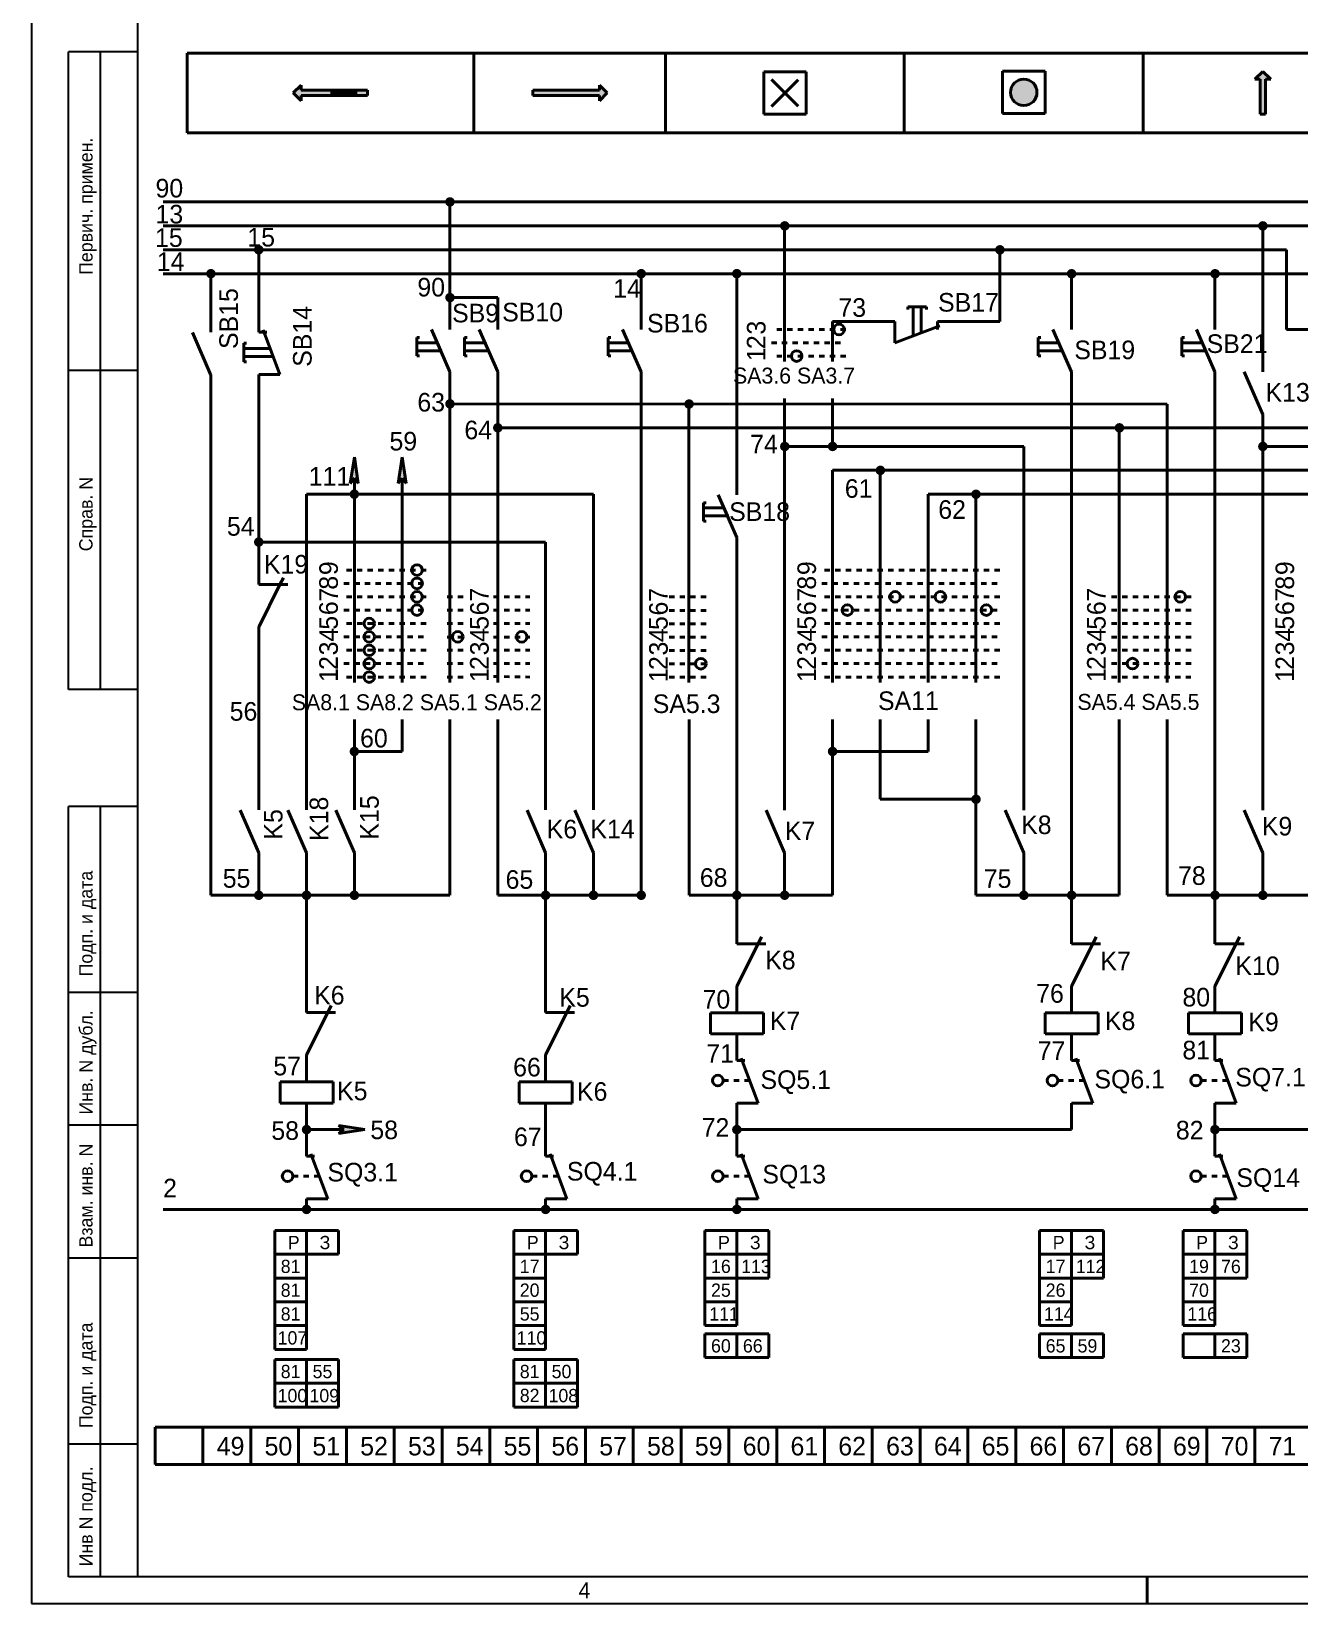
# Model space of a CAD drawing. Extents: x -8251 to 1289, y -86 to 2066.
# Drawn here: x 0 to 238.7, y 0 to 295.8 of the extents above; entities that cross this region are included whole.
import ezdxf

# ---------------------------------------------------------------- set-up
doc = ezdxf.new("R2010")
doc.units = 0
doc.linetypes.add('JIS_02_1.0', pattern=[2, 1, -1])
doc.layers.get('0').update_dxf_attribs({"linetype": 'CONTINUOUS', "lineweight": 40})
doc.layers.add('пунктир', color=4, linetype='JIS_02_1.0', lineweight=40)
doc.layers.add('Слой1', color=3, linetype='CONTINUOUS', lineweight=25)
doc.layers.add('РАМКА', color=7, linetype='CONTINUOUS')
doc.styles.get("Standard").update_dxf_attribs({"font": 'cad2win.shx', "height": 3.5})

msp = doc.modelspace()

# ---------------------------------------------------------------- hatches: boundary and pattern name
for points in [[(231.8, 288.3), (230.3, 286.8), (231.3, 286.8), (231.3, 280.25), (232.3, 280.25), (232.3, 286.8), (233.3, 286.8)], [(49.29, 284.23), (50.79, 282.73), (50.79, 283.73), (63.29, 283.73), (63.29, 284.73), (50.79, 284.73), (50.79, 285.73)], [(108.41, 284.23), (106.91, 285.73), (106.91, 284.73), (94.41, 284.73), (94.41, 283.73), (106.91, 283.73), (106.91, 282.73)], [(57.79, 89.96), (62.79, 89.18), (57.79, 88.45), (58.79, 89.18)]]:
    msp.add_hatch(color=256).paths.add_polyline_path(points)
h = msp.add_hatch(color=256)
edge = h.paths.add_edge_path()
edge.add_arc((186.8, 284.35), 2.49, 0, 360)
h = msp.add_hatch(color=256)
edge = h.paths.add_edge_path()
edge.add_arc((78.79, 263.73), 0.9, 0, 360)
h = msp.add_hatch(color=256)
edge = h.paths.add_edge_path()
edge.add_arc((141.81, 259.22), 0.9, 0, 360)
h = msp.add_hatch(color=256)
edge = h.paths.add_edge_path()
edge.add_arc((231.81, 259.22), 0.9, 0, 360)
h = msp.add_hatch(color=256)
edge = h.paths.add_edge_path()
edge.add_arc((42.79, 254.73), 0.9, 0, 360)
h = msp.add_hatch(color=256)
edge = h.paths.add_edge_path()
edge.add_arc((182.31, 254.72), 0.9, 0, 360)
h = msp.add_hatch(color=256)
edge = h.paths.add_edge_path()
edge.add_arc((33.79, 250.23), 0.9, 0, 360)
h = msp.add_hatch(color=256)
edge = h.paths.add_edge_path()
edge.add_arc((114.79, 250.23), 0.9, 0, 360)
h = msp.add_hatch(color=256)
edge = h.paths.add_edge_path()
edge.add_arc((132.79, 250.23), 0.9, 0, 360)
h = msp.add_hatch(color=256)
edge = h.paths.add_edge_path()
edge.add_arc((195.81, 250.22), 0.9, 0, 360)
h = msp.add_hatch(color=256)
edge = h.paths.add_edge_path()
edge.add_arc((222.81, 250.22), 0.9, 0, 360)
h = msp.add_hatch(color=256)
edge = h.paths.add_edge_path()
edge.add_arc((78.79, 245.73), 0.9, 0, 360)
h = msp.add_hatch(color=256)
edge = h.paths.add_edge_path()
edge.add_arc((78.79, 225.73), 0.9, 0, 360)
h = msp.add_hatch(color=256)
edge = h.paths.add_edge_path()
edge.add_arc((123.79, 225.7), 0.9, 0, 360)
h = msp.add_hatch(color=256)
edge = h.paths.add_edge_path()
edge.add_arc((87.79, 221.23), 0.9, 0, 360)
h = msp.add_hatch(color=256)
edge = h.paths.add_edge_path()
edge.add_arc((204.81, 221.22), 0.9, 0, 360)
h = msp.add_hatch(color=256)
edge = h.paths.add_edge_path()
edge.add_arc((141.81, 217.72), 0.9, 0, 360)
h = msp.add_hatch(color=256)
edge = h.paths.add_edge_path()
edge.add_arc((150.81, 217.72), 0.9, 0, 360)
h = msp.add_hatch(color=256)
edge = h.paths.add_edge_path()
edge.add_arc((231.81, 217.72), 0.9, 0, 360)
h = msp.add_hatch(color=256)
h.paths.add_polyline_path([(69.01, 210.73), (69.79, 215.73), (70.52, 210.73), (69.79, 211.73)])
h.paths.add_polyline_path([(60.01, 210.73), (60.79, 215.73), (61.52, 210.73), (60.79, 211.73)])
h = msp.add_hatch(color=256)
edge = h.paths.add_edge_path()
edge.add_arc((159.81, 213.22), 0.9, 0, 360)
h = msp.add_hatch(color=256)
edge = h.paths.add_edge_path()
edge.add_arc((60.79, 208.73), 0.9, 0, 360)
h = msp.add_hatch(color=256)
edge = h.paths.add_edge_path()
edge.add_arc((177.81, 208.72), 0.9, 0, 360)
h = msp.add_hatch(color=256)
edge = h.paths.add_edge_path()
edge.add_arc((42.79, 199.73), 0.9, 0, 360)
h = msp.add_hatch(color=256)
edge = h.paths.add_edge_path()
edge.add_arc((60.79, 160.33), 0.9, 0, 360)
h = msp.add_hatch(color=256)
edge = h.paths.add_edge_path()
edge.add_arc((150.81, 160.33), 0.9, 0, 360)
h = msp.add_hatch(color=256)
edge = h.paths.add_edge_path()
edge.add_arc((177.81, 151.33), 0.9, 0, 360)
h = msp.add_hatch(color=256)
edge = h.paths.add_edge_path()
edge.add_arc((42.79, 133.27), 0.9, 0, 360)
h = msp.add_hatch(color=256)
edge = h.paths.add_edge_path()
edge.add_arc((51.79, 133.27), 0.9, 0, 360)
h = msp.add_hatch(color=256)
edge = h.paths.add_edge_path()
edge.add_arc((60.79, 133.27), 0.9, 0, 360)
h = msp.add_hatch(color=256)
edge = h.paths.add_edge_path()
edge.add_arc((96.79, 133.27), 0.9, 0, 360)
h = msp.add_hatch(color=256)
edge = h.paths.add_edge_path()
edge.add_arc((105.79, 133.27), 0.9, 0, 360)
h = msp.add_hatch(color=256)
edge = h.paths.add_edge_path()
edge.add_arc((114.79, 133.27), 0.9, 0, 360)
h = msp.add_hatch(color=256)
edge = h.paths.add_edge_path()
edge.add_arc((132.79, 133.27), 0.9, 0, 360)
h = msp.add_hatch(color=256)
edge = h.paths.add_edge_path()
edge.add_arc((141.79, 133.27), 0.9, 0, 360)
h = msp.add_hatch(color=256)
edge = h.paths.add_edge_path()
edge.add_arc((186.81, 133.27), 0.9, 0, 360)
h = msp.add_hatch(color=256)
edge = h.paths.add_edge_path()
edge.add_arc((195.81, 133.27), 0.9, 0, 360)
h = msp.add_hatch(color=256)
edge = h.paths.add_edge_path()
edge.add_arc((222.81, 133.27), 0.9, 0, 360)
h = msp.add_hatch(color=256)
edge = h.paths.add_edge_path()
edge.add_arc((231.81, 133.27), 0.9, 0, 360)
h = msp.add_hatch(color=256)
edge = h.paths.add_edge_path()
edge.add_arc((51.79, 89.18), 0.9, 0, 360)
h = msp.add_hatch(color=256)
edge = h.paths.add_edge_path()
edge.add_arc((132.79, 89.18), 0.9, 0, 360)
h = msp.add_hatch(color=256)
edge = h.paths.add_edge_path()
edge.add_arc((222.79, 89.18), 0.9, 0, 360)
h = msp.add_hatch(color=256)
edge = h.paths.add_edge_path()
edge.add_arc((51.79, 74.16), 0.9, 0, 360)
h = msp.add_hatch(color=256)
edge = h.paths.add_edge_path()
edge.add_arc((96.79, 74.16), 0.9, 0, 360)
h = msp.add_hatch(color=256)
edge = h.paths.add_edge_path()
edge.add_arc((132.79, 74.16), 0.9, 0, 360)
h = msp.add_hatch(color=256)
edge = h.paths.add_edge_path()
edge.add_arc((222.79, 74.16), 0.9, 0, 360)

# ---------------------------------------------------------------- linework, layer by layer
for p, q in [((29.29, 276.73), (29.29, 291.73)), ((29.29, 291.73), (524.43, 291.73)), ((83.29, 276.73), (83.29, 291.73)), ((119.38, 276.73), (119.38, 291.73)), ((164.29, 276.73), (164.29, 291.73)), ((209.29, 276.73), (209.29, 291.73)), ((145.84, 288.23), (137.84, 288.23)), ((137.84, 288.23), (137.84, 280.23)), ((145.84, 280.23), (145.84, 288.23)), ((190.8, 288.35), (182.8, 288.35)), ((182.8, 288.35), (182.8, 280.35)), ((182.8, 288.35), (184.28, 288.35)), ((190.8, 280.35), (190.8, 288.35)), ((231.8, 288.3), (230.3, 286.8)), ((231.8, 288.3), (233.3, 286.8)), ((49.29, 284.23), (50.79, 285.73)), ((49.29, 284.23), (50.79, 282.73)), ((50.79, 285.73), (50.79, 284.73)), ((63.29, 284.73), (50.79, 284.73)), ((56.29, 284.23), (61.29, 284.23)), ((63.29, 283.73), (63.29, 284.73)), ((106.91, 284.73), (94.41, 284.73)), ((94.41, 284.73), (94.41, 283.73)), ((106.91, 284.73), (106.91, 285.73)), ((108.41, 284.23), (106.91, 285.73)), ((108.41, 284.23), (106.91, 282.73)), ((139.32, 286.74), (144.34, 281.73)), ((139.32, 281.71), (144.34, 286.73)), ((231.3, 286.8), (230.3, 286.8)), ((231.3, 286.8), (231.3, 280.25)), ((232.3, 280.25), (232.3, 286.8)), ((233.3, 286.8), (232.3, 286.8)), ((50.79, 283.73), (63.29, 283.73)), ((50.79, 283.73), (50.79, 282.73)), ((94.41, 283.73), (106.91, 283.73)), ((106.91, 282.73), (106.91, 283.73)), ((137.84, 280.23), (145.84, 280.23)), ((182.8, 280.35), (190.8, 280.35)), ((231.3, 280.25), (232.3, 280.25)), ((119.38, 276.73), (29.29, 276.73)), ((119.38, 276.73), (164.29, 276.73)), ((164.29, 276.73), (209.29, 276.73)), ((209.29, 276.73), (254.29, 276.73)), ((78.79, 263.73), (24.79, 263.73)), ((78.79, 239.73), (78.79, 263.73)), ((78.79, 263.73), (366.79, 263.73)), ((24.79, 259.75), (24.79, 259.75)), ((231.79, 259.23), (24.79, 259.23)), ((141.79, 233.73), (141.79, 259.23)), ((231.79, 259.23), (231.79, 231.73)), ((231.79, 259.23), (357.79, 259.23)), ((24.79, 254.73), (236.29, 254.73)), ((42.79, 239.23), (42.79, 254.73)), ((182.29, 241.23), (182.29, 254.73)), ((236.29, 254.73), (236.29, 239.73)), ((24.79, 250.23), (33.79, 250.23)), ((33.79, 250.23), (42.79, 250.23)), ((33.79, 250.23), (33.79, 239.23)), ((303.79, 250.23), (42.79, 250.23)), ((114.79, 250.23), (114.79, 239.73)), ((132.79, 208.62), (132.79, 250.23)), ((195.79, 239.73), (195.79, 250.23)), ((195.79, 250.23), (222.79, 250.23)), ((222.79, 239.73), (222.79, 250.23)), ((87.79, 245.73), (78.79, 245.73)), ((87.79, 239.73), (87.79, 245.73)), ((165.96, 244.01), (164.96, 244.01)), ((164.96, 244.01), (164.96, 243.51)), ((165.96, 238.51), (165.96, 244.01)), ((165.96, 244.01), (167.46, 244.01)), ((167.46, 244.01), (167.46, 239.07)), ((167.46, 244.01), (168.46, 244.01)), ((168.46, 244.01), (168.46, 243.51)), ((43.62, 239.69), (46.79, 231.23)), ((78.79, 231.73), (75.29, 239.73)), ((75.29, 239.73), (77.04, 235.74)), ((87.79, 231.73), (84.29, 239.73)), ((84.29, 239.73), (86.04, 235.74)), ((114.79, 231.73), (111.29, 239.73)), ((111.29, 239.73), (113.04, 235.74)), ((150.79, 241.23), (162.54, 241.23)), ((150.79, 241.23), (150.79, 233.73)), ((162.54, 241.23), (162.54, 237.23)), ((171.01, 240.4), (162.54, 237.23)), ((170.54, 241.23), (182.29, 241.23)), ((170.54, 241.23), (170.54, 239.73)), ((170.54, 241.23), (170.54, 241.23)), ((195.79, 231.73), (192.29, 239.73)), ((192.29, 239.73), (194.04, 235.74)), ((222.79, 231.73), (219.29, 239.73)), ((236.29, 239.73), (240.29, 239.73)), ((33.79, 231.16), (30.29, 239.16)), ((40.01, 236.14), (40.01, 237.14)), ((40.01, 237.14), (40.51, 237.14)), ((42.79, 239.23), (44.29, 239.23)), ((72.54, 237.24), (72.54, 238.24)), ((72.54, 238.24), (73.04, 238.24)), ((72.54, 235.74), (72.54, 237.24)), ((72.54, 237.24), (76.38, 237.24)), ((81.54, 237.24), (81.54, 238.24)), ((81.54, 238.24), (82.04, 238.24)), ((81.54, 235.74), (81.54, 237.24)), ((81.54, 237.24), (85.38, 237.24)), ((108.54, 237.24), (108.54, 238.24)), ((108.54, 238.24), (109.04, 238.24)), ((108.54, 235.74), (108.54, 237.24)), ((108.54, 237.24), (112.38, 237.24)), ((165.96, 238.41), (165.96, 238.41)), ((189.54, 237.24), (189.54, 238.24)), ((189.54, 238.24), (190.04, 238.24)), ((189.54, 235.74), (189.54, 237.24)), ((189.54, 237.24), (193.38, 237.24)), ((216.54, 237.24), (216.54, 238.24)), ((216.54, 238.24), (217.04, 238.24)), ((216.54, 235.74), (216.54, 237.24)), ((216.54, 237.24), (220.38, 237.24)), ((40.01, 234.64), (40.01, 236.14)), ((40.01, 236.14), (44.95, 236.14)), ((45.51, 234.64), (40.01, 234.64)), ((40.01, 234.64), (40.01, 233.64)), ((45.61, 234.64), (45.61, 234.64)), ((77.04, 235.74), (72.54, 235.74)), ((72.54, 235.74), (72.54, 234.74)), ((72.54, 234.74), (73.04, 234.74)), ((77.04, 235.74), (77.04, 235.74)), ((86.04, 235.74), (81.54, 235.74)), ((81.54, 235.74), (81.54, 234.74)), ((81.54, 234.74), (82.04, 234.74)), ((86.04, 235.74), (86.04, 235.74)), ((113.04, 235.74), (108.54, 235.74)), ((108.54, 235.74), (108.54, 234.74)), ((108.54, 234.74), (109.04, 234.74)), ((113.04, 235.74), (113.04, 235.74)), ((194.04, 235.74), (189.54, 235.74)), ((189.54, 235.74), (189.54, 234.74)), ((189.54, 234.74), (190.04, 234.74)), ((194.04, 235.74), (194.04, 235.74)), ((221.04, 235.74), (216.54, 235.74)), ((216.54, 235.74), (216.54, 234.74)), ((216.54, 234.74), (217.04, 234.74)), ((221.04, 235.74), (221.04, 235.74)), ((33.79, 223.16), (33.79, 231.16)), ((40.01, 233.64), (40.51, 233.64)), ((42.79, 231.23), (42.79, 199.73)), ((42.79, 231.23), (46.79, 231.23)), ((78.79, 231.73), (78.79, 225.73)), ((87.79, 231.73), (87.79, 225.73)), ((114.79, 141.27), (114.79, 231.73)), ((195.79, 133.27), (195.79, 231.73)), ((222.79, 133.27), (222.79, 231.73)), ((231.79, 223.73), (228.29, 231.73)), ((78.79, 173.33), (78.79, 225.73)), ((78.79, 225.73), (213.81, 225.7)), ((87.79, 213.23), (87.79, 225.73)), ((123.78, 213.2), (123.78, 225.7)), ((141.79, 149.27), (141.79, 226.73)), ((150.79, 217.73), (150.79, 226.73)), ((213.81, 225.7), (213.8, 173.33)), ((33.79, 223.16), (33.79, 143.27)), ((231.79, 149.27), (231.79, 223.73)), ((87.79, 221.23), (285.79, 221.23)), ((87.79, 221.23), (87.79, 213.23)), ((87.79, 221.23), (87.79, 208.73)), ((87.79, 213.23), (87.79, 221.23)), ((123.78, 221.2), (123.78, 208.7)), ((204.79, 173.33), (204.79, 221.23)), ((141.79, 213.23), (141.79, 217.73)), ((141.79, 217.73), (186.79, 217.73)), ((186.79, 217.73), (186.79, 149.27)), ((231.79, 217.73), (276.79, 217.73)), ((60.01, 210.73), (60.79, 215.73)), ((60.79, 215.73), (61.52, 210.73)), ((69.01, 210.73), (69.79, 215.73)), ((69.79, 215.73), (70.52, 210.73)), ((150.79, 173.33), (150.79, 213.23)), ((150.79, 213.23), (159.79, 213.23)), ((159.79, 173.33), (159.79, 213.23)), ((159.79, 213.23), (267.79, 213.23)), ((60.79, 211.73), (60.01, 210.73)), ((60.79, 173.33), (60.79, 211.73)), ((61.52, 210.73), (60.79, 211.73)), ((69.79, 211.73), (69.01, 210.73)), ((69.79, 173.33), (69.79, 211.73)), ((70.52, 210.73), (69.79, 211.73)), ((51.79, 160.33), (51.79, 208.73)), ((105.79, 208.73), (51.79, 208.73)), ((51.79, 208.73), (51.79, 199.73)), ((87.79, 173.33), (87.79, 208.73)), ((105.79, 160.33), (105.79, 208.73)), ((123.78, 173.3), (123.78, 208.7)), ((126.54, 206.14), (126.54, 207.14)), ((126.54, 207.14), (127.04, 207.14)), ((132.79, 200.62), (129.29, 208.62)), ((129.29, 208.62), (131.04, 204.64)), ((168.79, 173.33), (168.79, 208.73)), ((249.79, 208.73), (168.79, 208.73)), ((177.79, 173.33), (177.79, 208.73)), ((126.54, 204.64), (126.54, 206.14)), ((126.54, 206.14), (130.38, 206.14)), ((131.04, 204.64), (126.54, 204.64)), ((126.54, 204.64), (126.54, 203.64)), ((131.04, 204.64), (131.04, 204.64)), ((126.54, 203.64), (127.04, 203.64)), ((96.79, 199.73), (42.79, 199.73)), ((42.79, 191.73), (42.79, 199.73)), ((78.79, 199.73), (82.34, 199.73)), ((96.79, 199.73), (96.79, 154.83)), ((132.79, 133.27), (132.79, 200.62)), ((46.79, 191.73), (47.44, 193.03)), ((42.79, 191.73), (46.79, 191.73)), ((42.79, 183.73), (46.79, 191.73)), ((46.79, 191.73), (48.26, 191.73)), ((42.79, 183.73), (42.79, 160.33)), ((60.79, 160.33), (60.79, 166.33)), ((69.79, 160.33), (69.79, 166.33)), ((78.79, 166.33), (78.79, 133.27)), ((87.79, 166.33), (87.79, 133.27)), ((123.79, 133.27), (123.79, 166.33)), ((150.79, 160.33), (150.79, 166.33)), ((159.79, 166.33), (159.79, 160.33)), ((168.79, 160.33), (168.79, 166.33)), ((177.79, 133.27), (177.79, 166.33)), ((204.79, 133.27), (204.79, 166.33)), ((213.79, 133.27), (213.8, 166.33)), ((42.79, 160.33), (42.79, 149.33)), ((51.79, 160.33), (51.79, 149.33)), ((60.79, 160.33), (60.79, 149.33)), ((60.79, 160.33), (69.79, 160.33)), ((96.79, 160.33), (96.79, 149.33)), ((105.79, 160.33), (105.79, 149.33)), ((150.79, 133.27), (150.79, 160.33)), ((150.79, 160.33), (159.79, 160.33)), ((159.79, 160.33), (168.79, 160.33)), ((159.79, 160.33), (159.79, 151.33)), ((159.79, 151.33), (177.79, 151.33)), ((42.79, 141.27), (39.29, 149.27)), ((51.79, 141.27), (48.29, 149.27)), ((60.79, 141.27), (57.29, 149.27)), ((96.79, 141.27), (93.29, 149.27)), ((105.79, 141.27), (102.29, 149.27)), ((141.79, 141.27), (138.29, 149.27)), ((186.79, 141.27), (183.29, 149.27)), ((231.79, 141.27), (228.29, 149.27)), ((33.79, 143.27), (33.79, 133.27)), ((42.79, 133.27), (42.79, 141.27)), ((51.79, 133.27), (51.79, 141.27)), ((60.79, 133.27), (60.79, 141.27)), ((96.79, 133.27), (96.79, 141.27)), ((105.79, 133.27), (105.79, 141.27)), ((114.79, 133.27), (114.79, 141.27)), ((141.79, 133.27), (141.79, 141.27)), ((186.79, 133.27), (186.79, 141.27)), ((231.79, 133.27), (231.79, 141.27)), ((33.79, 133.27), (42.79, 133.27)), ((42.79, 133.27), (51.79, 133.27)), ((51.79, 133.27), (60.79, 133.27)), ((51.79, 133.27), (51.79, 111.22)), ((60.79, 133.27), (78.79, 133.27)), ((87.79, 133.27), (96.79, 133.27)), ((96.79, 133.27), (105.79, 133.27)), ((96.79, 133.27), (96.79, 111.22)), ((105.79, 133.27), (114.79, 133.27)), ((123.79, 133.27), (132.79, 133.27)), ((132.79, 133.27), (141.79, 133.27)), ((132.79, 133.27), (132.79, 124.14)), ((141.79, 133.27), (150.79, 133.27)), ((177.79, 133.27), (186.79, 133.27)), ((186.79, 133.27), (195.79, 133.27)), ((195.79, 133.27), (204.79, 133.27)), ((195.79, 133.27), (195.79, 124.14)), ((222.79, 133.27), (213.79, 133.27)), ((222.79, 133.27), (231.79, 133.27)), ((222.79, 133.27), (222.79, 124.14)), ((231.79, 133.27), (240.79, 133.27)), ((136.79, 124.14), (137.44, 125.44)), ((199.79, 124.14), (200.44, 125.44)), ((226.79, 124.14), (227.44, 125.44)), ((132.79, 124.14), (136.79, 124.14)), ((132.79, 116.14), (136.79, 124.14)), ((136.79, 124.14), (138.26, 124.14)), ((195.79, 124.14), (199.79, 124.14)), ((195.79, 116.14), (199.79, 124.14)), ((199.79, 124.14), (201.26, 124.14)), ((222.79, 124.14), (226.79, 124.14)), ((222.79, 116.14), (226.79, 124.14)), ((226.79, 124.14), (228.26, 124.14)), ((132.79, 111.14), (132.79, 116.14)), ((195.79, 111.14), (195.79, 116.14)), ((222.79, 111.14), (222.79, 116.14)), ((55.79, 111.22), (56.44, 112.53)), ((100.79, 111.22), (101.44, 112.53)), ((51.79, 111.22), (55.79, 111.22)), ((51.79, 103.22), (55.79, 111.22)), ((55.79, 111.22), (57.26, 111.22)), ((96.79, 111.22), (100.79, 111.22)), ((96.79, 103.22), (100.79, 111.22)), ((100.79, 111.22), (102.26, 111.22)), ((137.78, 111.14), (127.81, 111.14)), ((127.81, 111.14), (127.81, 107.18)), ((137.78, 107.18), (137.78, 111.14)), ((200.78, 111.14), (190.81, 111.14)), ((190.81, 111.14), (190.81, 107.18)), ((200.78, 107.18), (200.78, 111.14)), ((227.78, 111.14), (217.81, 111.14)), ((217.81, 111.14), (217.81, 107.18)), ((227.78, 107.18), (227.78, 111.14)), ((137.78, 107.18), (127.81, 107.18)), ((132.79, 107.18), (132.79, 102.18)), ((200.78, 107.18), (190.81, 107.18)), ((195.79, 107.18), (195.79, 102.18)), ((227.78, 107.18), (217.81, 107.18)), ((222.79, 107.18), (222.79, 102.18)), ((51.79, 103.22), (51.79, 98.14)), ((96.79, 103.22), (96.79, 98.14)), ((132.79, 102.18), (134.29, 102.18)), ((136.79, 94.18), (133.62, 102.65)), ((195.79, 102.18), (197.29, 102.18)), ((199.79, 94.18), (196.62, 102.65)), ((222.79, 102.18), (224.29, 102.18)), ((226.79, 94.18), (223.62, 102.65)), ((56.78, 98.14), (46.81, 98.14)), ((46.81, 98.14), (46.81, 94.18)), ((56.78, 94.18), (56.78, 98.14)), ((101.78, 98.14), (91.81, 98.14)), ((91.81, 98.14), (91.81, 94.18)), ((101.78, 94.18), (101.78, 98.14)), ((131.2, 98.41), (130.2, 98.41)), ((133.2, 98.41), (132.2, 98.41)), ((135.2, 98.41), (134.2, 98.41)), ((135.39, 98.19), (135.39, 98.19)), ((194.2, 98.41), (193.2, 98.41)), ((196.2, 98.41), (195.2, 98.41)), ((198.2, 98.41), (197.2, 98.41)), ((198.39, 98.19), (198.39, 98.19)), ((221.2, 98.41), (220.2, 98.41)), ((223.2, 98.41), (222.2, 98.41)), ((225.2, 98.41), (224.2, 98.41)), ((225.39, 98.19), (225.39, 98.19)), ((56.78, 94.18), (46.81, 94.18)), ((51.79, 84.18), (51.79, 94.18)), ((101.78, 94.18), (91.81, 94.18)), ((96.79, 84.18), (96.79, 94.18)), ((132.79, 94.18), (136.79, 94.18)), ((132.79, 94.18), (132.79, 84.18)), ((195.79, 94.18), (199.79, 94.18)), ((195.79, 94.18), (195.79, 89.18)), ((222.79, 94.18), (226.79, 94.18)), ((222.79, 94.18), (222.79, 89.18)), ((51.79, 89.18), (58.79, 89.18)), ((58.79, 89.18), (57.79, 89.96)), ((57.79, 89.96), (62.79, 89.18)), ((57.79, 88.45), (58.79, 89.18)), ((62.79, 89.18), (57.79, 88.45)), ((132.79, 89.18), (195.79, 89.18)), ((285.79, 89.18), (222.79, 89.18)), ((222.79, 84.18), (222.79, 89.18)), ((51.79, 84.18), (53.29, 84.18)), ((55.79, 76.18), (52.62, 84.65)), ((96.79, 84.18), (98.29, 84.18)), ((100.79, 76.18), (97.62, 84.65)), ((132.79, 84.18), (134.29, 84.18)), ((136.79, 76.18), (133.62, 84.65)), ((222.79, 84.18), (224.29, 84.18)), ((226.79, 76.18), (223.62, 84.65)), ((50.2, 80.41), (49.2, 80.41)), ((52.2, 80.41), (51.2, 80.41)), ((54.2, 80.41), (53.2, 80.41)), ((54.39, 80.19), (54.39, 80.19)), ((95.2, 80.41), (94.2, 80.41)), ((97.2, 80.41), (96.2, 80.41)), ((99.2, 80.41), (98.2, 80.41)), ((99.39, 80.19), (99.39, 80.19)), ((131.2, 80.41), (130.2, 80.41)), ((133.2, 80.41), (132.2, 80.41)), ((135.2, 80.41), (134.2, 80.41)), ((135.39, 80.19), (135.39, 80.19)), ((221.2, 80.41), (220.2, 80.41)), ((223.2, 80.41), (222.2, 80.41)), ((225.2, 80.41), (224.2, 80.41)), ((225.39, 80.19), (225.39, 80.19)), ((366.79, 74.16), (24.79, 74.16)), ((51.79, 76.18), (55.79, 76.18)), ((51.79, 76.18), (51.79, 74.16)), ((96.79, 76.18), (100.79, 76.18)), ((96.79, 76.18), (96.79, 74.16)), ((132.79, 76.18), (136.79, 76.18)), ((132.79, 76.18), (132.79, 74.16)), ((222.79, 76.18), (226.79, 76.18)), ((222.79, 76.18), (222.79, 74.16)), ((51.79, 70.21), (45.79, 70.21)), ((45.79, 70.21), (45.79, 65.73)), ((51.79, 70.21), (51.79, 65.71)), ((51.79, 70.21), (57.79, 70.21)), ((57.79, 70.21), (57.79, 65.71)), ((96.79, 70.21), (90.79, 70.21)), ((90.79, 70.21), (90.79, 65.73)), ((96.79, 70.21), (96.79, 65.71)), ((96.79, 70.21), (102.79, 70.21)), ((102.79, 70.21), (102.79, 65.71)), ((132.79, 70.21), (126.79, 70.21)), ((126.79, 70.21), (126.79, 65.73)), ((132.79, 70.21), (132.79, 65.71)), ((132.79, 70.21), (138.79, 70.21)), ((138.79, 70.21), (138.79, 65.71)), ((195.79, 70.21), (189.79, 70.21)), ((189.79, 70.21), (189.79, 65.73)), ((195.79, 70.21), (195.79, 65.71)), ((195.79, 70.21), (201.79, 70.21)), ((201.79, 70.21), (201.79, 65.71)), ((222.79, 70.21), (216.79, 70.21)), ((216.79, 70.21), (216.79, 65.73)), ((222.79, 70.21), (222.79, 65.71)), ((222.79, 70.21), (228.79, 70.21)), ((228.79, 70.21), (228.79, 65.71)), ((45.79, 65.73), (51.79, 65.73)), ((45.79, 65.73), (45.79, 61.25)), ((51.79, 65.73), (57.79, 65.73)), ((51.79, 65.73), (51.79, 61.23)), ((90.79, 65.73), (96.79, 65.73)), ((90.79, 65.73), (90.79, 61.25)), ((96.79, 65.73), (102.79, 65.73)), ((96.79, 65.73), (96.79, 61.23)), ((126.79, 65.73), (132.79, 65.73)), ((126.79, 65.73), (126.79, 61.25)), ((132.79, 65.73), (138.79, 65.73)), ((132.79, 65.73), (132.79, 61.23)), ((138.79, 65.73), (138.79, 61.23)), ((189.79, 65.73), (195.79, 65.73)), ((189.79, 65.73), (189.79, 61.25)), ((195.79, 65.73), (201.79, 65.73)), ((195.79, 65.73), (195.79, 61.23)), ((201.79, 65.73), (201.79, 61.23)), ((216.79, 65.73), (222.79, 65.73)), ((216.79, 65.73), (216.79, 61.25)), ((222.79, 65.73), (228.79, 65.73)), ((222.79, 65.73), (222.79, 61.23)), ((228.79, 65.73), (228.79, 61.23)), ((45.79, 61.25), (51.79, 61.25)), ((45.79, 61.25), (45.79, 56.78)), ((51.79, 61.25), (51.79, 56.78)), ((90.79, 61.25), (96.79, 61.25)), ((90.79, 61.25), (90.79, 56.78)), ((96.79, 61.25), (96.79, 56.78)), ((126.79, 61.25), (132.79, 61.25)), ((126.79, 61.25), (126.79, 56.78)), ((132.79, 61.25), (138.79, 61.25)), ((132.79, 61.25), (132.79, 56.78)), ((189.79, 61.25), (195.79, 61.25)), ((189.79, 61.25), (189.79, 56.78)), ((195.79, 61.25), (201.79, 61.25)), ((195.79, 61.25), (195.79, 56.78)), ((216.79, 61.25), (222.79, 61.25)), ((216.79, 61.25), (216.79, 56.78)), ((222.79, 61.25), (228.79, 61.25)), ((222.79, 61.25), (222.79, 56.78)), ((45.79, 56.78), (51.79, 56.78)), ((45.79, 56.78), (45.79, 52.3)), ((51.79, 56.78), (51.79, 52.3)), ((90.79, 56.78), (96.79, 56.78)), ((90.79, 56.78), (90.79, 52.3)), ((96.79, 56.78), (96.79, 52.3)), ((126.79, 56.78), (132.79, 56.78)), ((126.79, 56.78), (126.79, 52.3)), ((132.79, 56.78), (132.79, 52.3)), ((189.79, 56.78), (195.79, 56.78)), ((189.79, 56.78), (189.79, 52.3)), ((195.79, 56.78), (195.79, 52.3)), ((216.79, 56.78), (222.79, 56.78)), ((216.79, 56.78), (216.79, 52.3)), ((222.79, 56.78), (222.79, 52.3)), ((45.79, 52.3), (51.79, 52.3)), ((45.79, 52.3), (45.79, 47.82)), ((51.79, 52.3), (51.79, 47.82)), ((90.79, 52.3), (96.79, 52.3)), ((90.79, 52.3), (90.79, 47.82)), ((96.79, 52.3), (96.79, 47.82)), ((126.79, 52.3), (132.79, 52.3)), ((132.79, 50.78), (126.79, 50.78)), ((126.79, 50.78), (126.79, 46.28)), ((132.79, 46.28), (132.79, 50.78)), ((138.79, 50.78), (132.79, 50.78)), ((138.79, 46.28), (138.79, 50.78)), ((189.79, 52.3), (195.79, 52.3)), ((195.79, 50.78), (189.79, 50.78)), ((189.79, 50.78), (189.79, 46.28)), ((195.79, 46.28), (195.79, 50.78)), ((201.79, 50.78), (195.79, 50.78)), ((201.79, 46.28), (201.79, 50.78)), ((216.79, 52.3), (222.79, 52.3)), ((222.79, 50.78), (216.79, 50.78)), ((216.79, 50.78), (216.79, 46.28)), ((222.79, 46.28), (222.79, 50.78)), ((228.79, 50.78), (222.79, 50.78)), ((228.79, 46.28), (228.79, 50.78)), ((45.79, 47.82), (51.79, 47.82)), ((90.79, 47.82), (96.79, 47.82)), ((51.79, 45.94), (45.79, 45.94)), ((45.79, 45.94), (45.79, 41.44)), ((51.79, 41.44), (51.79, 45.94)), ((57.79, 45.94), (51.79, 45.94)), ((57.79, 41.44), (57.79, 45.94)), ((96.79, 45.94), (90.79, 45.94)), ((90.79, 45.94), (90.79, 41.44)), ((96.79, 41.44), (96.79, 45.94)), ((102.79, 45.94), (96.79, 45.94)), ((102.79, 41.44), (102.79, 45.94)), ((126.79, 46.28), (132.79, 46.28)), ((132.79, 46.28), (138.79, 46.28)), ((189.79, 46.28), (195.79, 46.28)), ((195.79, 46.28), (201.79, 46.28)), ((216.79, 46.28), (222.79, 46.28)), ((222.79, 46.28), (228.79, 46.28)), ((45.79, 41.44), (51.79, 41.44)), ((45.79, 41.44), (45.79, 36.94)), ((51.79, 41.44), (57.79, 41.44)), ((51.79, 36.94), (51.79, 41.44)), ((57.79, 36.94), (57.79, 41.44)), ((90.79, 41.44), (96.79, 41.44)), ((90.79, 41.44), (90.79, 36.94)), ((96.79, 41.44), (102.79, 41.44)), ((96.79, 36.94), (96.79, 41.44)), ((102.79, 36.94), (102.79, 41.44)), ((45.79, 36.94), (51.79, 36.94)), ((51.79, 36.94), (57.79, 36.94)), ((90.79, 36.94), (96.79, 36.94)), ((96.79, 36.94), (102.79, 36.94)), ((23.29, 26.16), (23.29, 33.16)), ((518.29, 33.16), (23.29, 33.16)), ((32.29, 33.16), (32.29, 26.16)), ((41.29, 33.16), (41.29, 26.16)), ((50.29, 33.16), (50.29, 26.16)), ((59.29, 33.16), (59.29, 26.16)), ((68.29, 33.16), (68.29, 26.16)), ((77.29, 33.16), (77.29, 26.16)), ((86.29, 33.16), (86.29, 26.16)), ((95.29, 33.16), (95.29, 26.16)), ((104.29, 33.16), (104.29, 26.16)), ((113.29, 33.16), (113.29, 26.16)), ((122.29, 33.16), (122.29, 26.16)), ((131.29, 33.16), (131.29, 26.16)), ((140.29, 33.16), (140.29, 26.16)), ((149.29, 33.16), (149.29, 26.16)), ((158.29, 33.16), (158.29, 26.16)), ((167.29, 33.16), (167.29, 26.16)), ((176.29, 33.16), (176.29, 26.16)), ((185.29, 33.16), (185.29, 26.16)), ((194.29, 33.16), (194.29, 26.16)), ((203.29, 33.16), (203.29, 26.16)), ((212.29, 33.16), (212.29, 26.16)), ((221.29, 33.16), (221.29, 26.16)), ((230.29, 33.16), (230.29, 26.16)), ((23.29, 26.16), (518.29, 26.16)), ((210, 0), (210, 5))]:
    msp.add_line(p, q)
for centre, radius in [((186.8, 284.35), 2.49), ((152.03, 239.73), 1), ((144.05, 234.73), 1), ((72.59, 194.46), 1), ((72.59, 191.96), 1), ((72.59, 189.43), 1), ((162.59, 189.43), 1), ((171.11, 189.43), 1), ((216.26, 189.43), 1), ((72.59, 186.93), 1), ((153.59, 186.93), 1), ((179.76, 186.93), 1), ((63.59, 184.4), 1), ((63.59, 181.9), 1), ((80.25, 181.9), 1), ((92.29, 181.9), 1), ((63.59, 179.36), 1), ((63.59, 176.86), 1), ((126, 176.84), 1), ((207.27, 176.86), 1), ((63.59, 174.33), 1), ((129.22, 98.41), 1), ((192.22, 98.41), 1), ((219.22, 98.41), 1), ((48.22, 80.41), 1), ((93.22, 80.41), 1), ((129.22, 80.41), 1), ((219.22, 80.41), 1)]:
    msp.add_circle(centre, radius)
at = {"layer": 'пунктир'}
for p, q in [((153.29, 239.73), (139.29, 239.73)), ((139.29, 237.23), (153.29, 237.23)), ((153.29, 234.69), (139.29, 234.69)), ((74.29, 194.46), (58.79, 194.46)), ((182.29, 194.46), (148.79, 194.46)), ((58.79, 191.96), (74.29, 191.96)), ((74.29, 189.43), (58.79, 189.43)), ((78.26, 189.4), (81.98, 189.4)), ((87.01, 189.43), (93.82, 189.43)), ((120.03, 189.4), (127.53, 189.4)), ((148.79, 191.96), (182.29, 191.96)), ((182.29, 189.43), (148.79, 189.43)), ((203.32, 189.43), (218.3, 189.43)), ((58.79, 186.93), (74.29, 186.93)), ((78.26, 186.9), (81.98, 186.9)), ((87.01, 186.9), (93.82, 186.9)), ((120.03, 186.87), (127.53, 186.87)), ((148.79, 186.93), (182.29, 186.93)), ((203.32, 186.9), (218.3, 186.9)), ((74.29, 184.4), (58.79, 184.4)), ((78.26, 184.4), (81.98, 184.4)), ((87.01, 184.4), (93.82, 184.4)), ((120.03, 184.37), (127.53, 184.37)), ((182.29, 184.4), (148.79, 184.4)), ((203.32, 184.4), (218.3, 184.4)), ((58.79, 181.9), (74.29, 181.9)), ((78.26, 181.86), (81.98, 181.86)), ((87.01, 181.86), (93.82, 181.86)), ((120.03, 181.84), (127.53, 181.84)), ((148.79, 181.9), (182.29, 181.9)), ((203.32, 181.86), (218.3, 181.86)), ((74.29, 179.36), (58.79, 179.36)), ((78.26, 179.36), (81.98, 179.36)), ((87.01, 179.36), (93.82, 179.36)), ((120.03, 179.34), (127.53, 179.34)), ((182.29, 179.36), (148.79, 179.36)), ((203.32, 179.36), (218.3, 179.36)), ((58.79, 176.86), (74.29, 176.86)), ((78.26, 176.86), (81.98, 176.86)), ((87.01, 176.86), (93.82, 176.86)), ((120.03, 176.84), (127.53, 176.84)), ((148.79, 176.86), (182.29, 176.86)), ((203.32, 176.86), (218.3, 176.86)), ((74.29, 174.33), (58.79, 174.33)), ((78.26, 174.33), (81.98, 174.33)), ((87.01, 174.45), (93.82, 174.33)), ((120.03, 174.3), (127.53, 174.3)), ((182.29, 174.33), (148.79, 174.33)), ((203.32, 174.33), (218.25, 174.33))]:
    msp.add_line(p, q, dxfattribs=at)
at = {"layer": 'РАМКА'}
for p, q in [((20, 5), (20, 589)), ((836, 5), (20, 5))]:
    msp.add_line(p, q, dxfattribs=at)
at = {"layer": 'Слой1'}
for p, q in [((0, 594), (0, 0)), ((7, 172), (7, 292)), ((20, 292), (7, 292)), ((13, 172), (13, 292)), ((20, 232), (7, 232)), ((20, 172), (7, 172)), ((7, 5), (7, 150)), ((20, 150), (7, 150)), ((13, 5), (13, 150)), ((20, 115), (7, 115)), ((20, 90), (7, 90)), ((20, 65), (7, 65)), ((20, 30), (7, 30)), ((20, 5), (7, 5)), ((0, 0), (841, 0))]:
    msp.add_line(p, q, dxfattribs=at)

# ---------------------------------------------------------------- texts
msp.add_text('4', height=3).set_placement((103, 1))
at = {"attachment_point": 1}
for s, insert, char_height, width in [('90', (23.36, 268.07), 3.5, 8.1276), ('13', (23.36, 263.18), 3.5, 8.1276), ('15', (23.27, 258.77), 3.5, 8.1276), ('15', (40.65, 258.84), 3.5, 8.1276), ('14', (23.6, 254.25), 3.5, 8.1276), ('90', (72.65, 249.44), 3.5, 8.1276), ('14', (109.52, 249.19), 3.5, 8.1276), ('73', (151.91, 245.61), 3.5, 8.1276), ('SB17', (170.67, 246.59), 3.5, 8.1276), ('SB9', (79.19, 244.57), 3.5, 8.1276), ('SB10', (88.62, 244.75), 3.5, 8.1276), ('SB16', (115.89, 242.67), 3.5, 8.1276), ('SB19', (196.32, 237.64), 3.5, 8.1276), ('SB21', (221.23, 238.81), 3.5, 8.1276), ('SA3.6 SA3.7', (132.07, 232.55), 3, 32.0151), ('63', (72.65, 227.79), 3.5, 8.1276), ('K13', (232.31, 229.66), 3.5, 8.1276), ('64', (81.5, 222.57), 3.5, 8.1276), ('59', (67.4, 220.46), 3.5, 8.1276), ('74', (135.3, 219.91), 3.5, 8.1276), ('111', (52.2, 213.85), 3.5, 8.1276), ('61', (153.11, 211.56), 3.5, 8.1276), ('SB18', (131.35, 207.21), 3.5, 8.1276), ('62', (170.71, 207.6), 3.5, 8.1276), ('54', (36.8, 204.43), 3.5, 8.1276), ('K19', (43.77, 197.31), 3.5, 8.1276), ('SA11', (159.36, 171.63), 3.5, 8.1276), ('56', (37.32, 169.62), 3.5, 8.1276), ('SA8.1 SA8.2 SA5.1 SA5.2', (49.02, 171.08), 3, 64.7278), ('SA5.3', (116.96, 171.06), 3.5, 8.1276), ('SA5.4 SA5.5', (196.9, 171.15), 3, 29.8406), ('60', (61.87, 164.59), 3.5, 8.1276), ('K8', (186.31, 148.28), 3.5, 8.1276), ('K9', (231.62, 148.02), 3.5, 8.1276), ('K6', (97.01, 147.48), 3.5, 8.1276), ('K14', (105.23, 147.48), 3.5, 8.1276), ('K7', (141.82, 147.15), 3.5, 8.1276), ('55', (36.01, 138.19), 3.5, 8.1276), ('65', (89.26, 137.99), 3.5, 8.1276), ('68', (125.82, 138.36), 3.5, 8.1276), ('75', (179.27, 138.16), 3.5, 8.1276), ('78', (215.84, 138.72), 3.5, 8.1276), ('K8', (138.13, 122.83), 3.5, 8.1276), ('K7', (201.23, 122.64), 3.5, 8.1276), ('K10', (226.65, 121.75), 3.5, 8.1276), ('K6', (53.23, 116.22), 3.5, 8.1276), ('K5', (99.38, 115.81), 3.5, 8.1276), ('70', (126.34, 115.44), 3.5, 8.1276), ('76', (189.14, 116.55), 3.5, 8.1276), ('80', (216.67, 115.85), 3.5, 8.1276), ('K7', (139, 111.4), 3.5, 8.1276), ('K8', (202.08, 111.4), 3.5, 8.1276), ('K9', (229.07, 111.18), 3.5, 8.1276), ('71', (127.04, 105.25), 3.5, 8.1276), ('77', (189.42, 105.77), 3.5, 8.1276), ('81', (216.66, 105.89), 3.5, 8.1276), ('57', (45.54, 102.89), 3.5, 8.1276), ('66', (90.68, 102.69), 3.5, 8.1276), ('SQ7.1', (226.62, 100.8), 3.5, 8.1276), ('K5', (57.54, 98.2), 3.5, 8.1276), ('K6', (102.7, 98.1), 3.5, 8.1276), ('SQ5.1', (137.24, 100.33), 3.5, 8.1276), ('SQ6.1', (200.11, 100.43), 3.5, 8.1276), ('58', (45.16, 90.75), 3.5, 8.1276), ('58', (63.8, 90.88), 3.5, 8.1276), ('67', (90.84, 89.57), 3.5, 8.1276), ('72', (126.17, 91.34), 3.5, 8.1276), ('82', (215.43, 90.83), 3.5, 8.1276), ('SQ3.1', (55.72, 82.92), 3.5, 8.1276), ('SQ4.1', (100.8, 83.09), 3.5, 8.1276), ('2', (24.79, 79.93), 3.5, 8.1276), ('SQ13', (137.6, 82.55), 3.5, 8.1276), ('SQ14', (226.82, 81.89), 3.5, 8.1276), ('Р', (48.25, 69.18), 2.5, 3.7722), ('З', (54.25, 69.18), 2.5, 3.7722), ('Р', (93.25, 69.18), 2.5, 3.7722), ('З', (99.25, 69.18), 2.5, 3.7722), ('Р', (129.25, 69.18), 2.5, 3.7722), ('З', (135.25, 69.18), 2.5, 3.7722), ('Р', (192.25, 69.18), 2.5, 3.7722), ('З', (198.25, 69.18), 2.5, 3.7722), ('Р', (219.25, 69.18), 2.5, 3.7722), ('З', (225.25, 69.18), 2.5, 3.7722), ('81', (46.93, 64.7), 2.5, 3.7722), ('17', (91.93, 64.7), 2.5, 3.7722), ('16', (127.93, 64.7), 2.5, 3.7722), ('113', (133.6, 64.68), 2.5, 3.7722), ('17', (190.93, 64.7), 2.5, 3.7722), ('112', (196.6, 64.68), 2.5, 3.7722), ('19', (217.93, 64.7), 2.5, 3.7722), ('76', (223.93, 64.68), 2.5, 3.7722), ('81', (46.93, 60.22), 2.5, 3.7722), ('20', (91.93, 60.22), 2.5, 3.7722), ('25', (127.93, 60.22), 2.5, 3.7722), ('26', (190.93, 60.22), 2.5, 3.7722), ('70', (217.93, 60.22), 2.5, 3.7722), ('81', (46.93, 55.74), 2.5, 3.7722), ('55', (91.93, 55.74), 2.5, 3.7722), ('111', (127.6, 55.74), 2.5, 3.7722), ('114', (190.6, 55.74), 2.5, 3.7722), ('116', (217.6, 55.74), 2.5, 3.7722), ('107', (46.34, 51.24), 2.5, 3.7722), ('110', (91.34, 51.24), 2.5, 3.7722), ('60', (127.93, 49.74), 2.5, 3.7722), ('66', (133.93, 49.74), 2.5, 3.7722), ('65', (190.93, 49.74), 2.5, 3.7722), ('59', (196.93, 49.74), 2.5, 3.7722), ('23', (223.93, 49.74), 2.5, 3.7722), ('81', (46.93, 44.91), 2.5, 3.7722), ('55', (52.93, 44.91), 2.5, 3.7722), ('81', (91.93, 44.91), 2.5, 3.7722), ('50', (97.93, 44.91), 2.5, 3.7722), ('100', (46.34, 40.38), 2.5, 3.7722), ('109', (52.34, 40.38), 2.5, 3.7722), ('82', (91.93, 40.41), 2.5, 3.7722), ('108', (97.34, 40.38), 2.5, 3.7722), ('49', (34.89, 31.37), 3.5, 3.7722), ('50', (43.89, 31.37), 3.5, 3.7722), ('51', (52.89, 31.37), 3.5, 3.7722), ('52', (61.89, 31.37), 3.5, 3.7722), ('53', (70.89, 31.37), 3.5, 3.7722), ('54', (79.89, 31.37), 3.5, 3.7722), ('55', (88.89, 31.37), 3.5, 3.7722), ('56', (97.89, 31.37), 3.5, 3.7722), ('57', (106.89, 31.37), 3.5, 3.7722), ('58', (115.89, 31.37), 3.5, 3.7722), ('59', (124.89, 31.37), 3.5, 3.7722), ('60', (133.89, 31.37), 3.5, 3.7722), ('61', (142.89, 31.37), 3.5, 3.7722), ('62', (151.89, 31.37), 3.5, 3.7722), ('63', (160.89, 31.37), 3.5, 3.7722), ('64', (169.89, 31.37), 3.5, 3.7722), ('65', (178.89, 31.37), 3.5, 3.7722), ('66', (187.89, 31.37), 3.5, 3.7722), ('67', (196.89, 31.37), 3.5, 3.7722), ('68', (205.89, 31.37), 3.5, 3.7722), ('69', (214.89, 31.37), 3.5, 3.7722), ('70', (223.89, 31.37), 3.5, 3.7722), ('71', (232.89, 31.37), 3.5, 3.7722)]:
    msp.add_mtext(s, dxfattribs=dict(at, insert=insert, char_height=char_height, width=width))
at = {"char_height": 3.5, "width": 8.1276, "attachment_point": 1, "rotation": 90}
for s, insert in [('SB15', (35.37, 236.06)), ('SB14', (49.25, 232.71)), ('3', (134.69, 238.77)), ('2', (134.68, 236.04)), ('1', (134.68, 233.77)), ('9', (54.19, 193.51)), ('9', (144.19, 193.51)), ('9', (234.19, 193.51)), ('8', (54.18, 190.77)), ('8', (144.18, 190.77)), ('8', (234.18, 190.77)), ('7', (54.18, 188.51)), ('7', (82.56, 188.51)), ('7', (116.27, 188.48)), ('7', (144.18, 188.51)), ('7', (198.71, 188.51)), ('7', (234.18, 188.51)), ('6', (54.19, 185.98)), ('6', (82.58, 185.94)), ('6', (116.28, 185.91)), ('6', (144.19, 185.98)), ('6', (198.72, 185.98)), ('6', (234.19, 185.98)), ('5', (54.18, 183.24)), ('4', (54.18, 180.98)), ('5', (82.56, 183.21)), ('4', (82.56, 180.94)), ('5', (116.27, 183.18)), ('5', (144.18, 183.24)), ('4', (144.18, 180.98)), ('5', (198.71, 183.24)), ('4', (198.71, 180.98)), ('5', (234.18, 183.24)), ('4', (234.18, 180.98)), ('3', (54.19, 178.41)), ('3', (82.58, 178.41)), ('3', (116.28, 178.38)), ('4', (116.27, 180.91)), ('3', (144.19, 178.41)), ('3', (198.72, 178.41)), ('3', (234.19, 178.41)), ('2', (54.18, 175.67)), ('2', (82.56, 175.67)), ('2', (116.27, 175.65)), ('2', (144.18, 175.67)), ('2', (198.71, 175.67)), ('2', (234.18, 175.67)), ('1', (54.18, 173.41)), ('1', (82.56, 173.41)), ('1', (116.27, 173.38)), ('1', (144.18, 173.41)), ('1', (198.71, 173.41)), ('1', (234.18, 173.41)), ('K18', (52.36, 143.49)), ('K15', (61.88, 143.75)), ('K5', (43.76, 143.75))]:
    msp.add_mtext(s, dxfattribs=dict(at, insert=insert))
at = {"layer": 'Слой1'}
for s, p in [('Первич. примен.', (11.5, 250)), ('Справ. N', (11.5, 198)), ('Подп. и дата', (11.5, 118)), ('Инв. N дубл.', (11.5, 92)), ('Взам. инв. N', (11.5, 67)), ('Подп. и дата', (11.5, 33)), ('Инв N подл.', (11.5, 7))]:
    msp.add_text(s, height=2.5, rotation=90, dxfattribs=at).set_placement(p)

doc.saveas('drawing.dxf')
